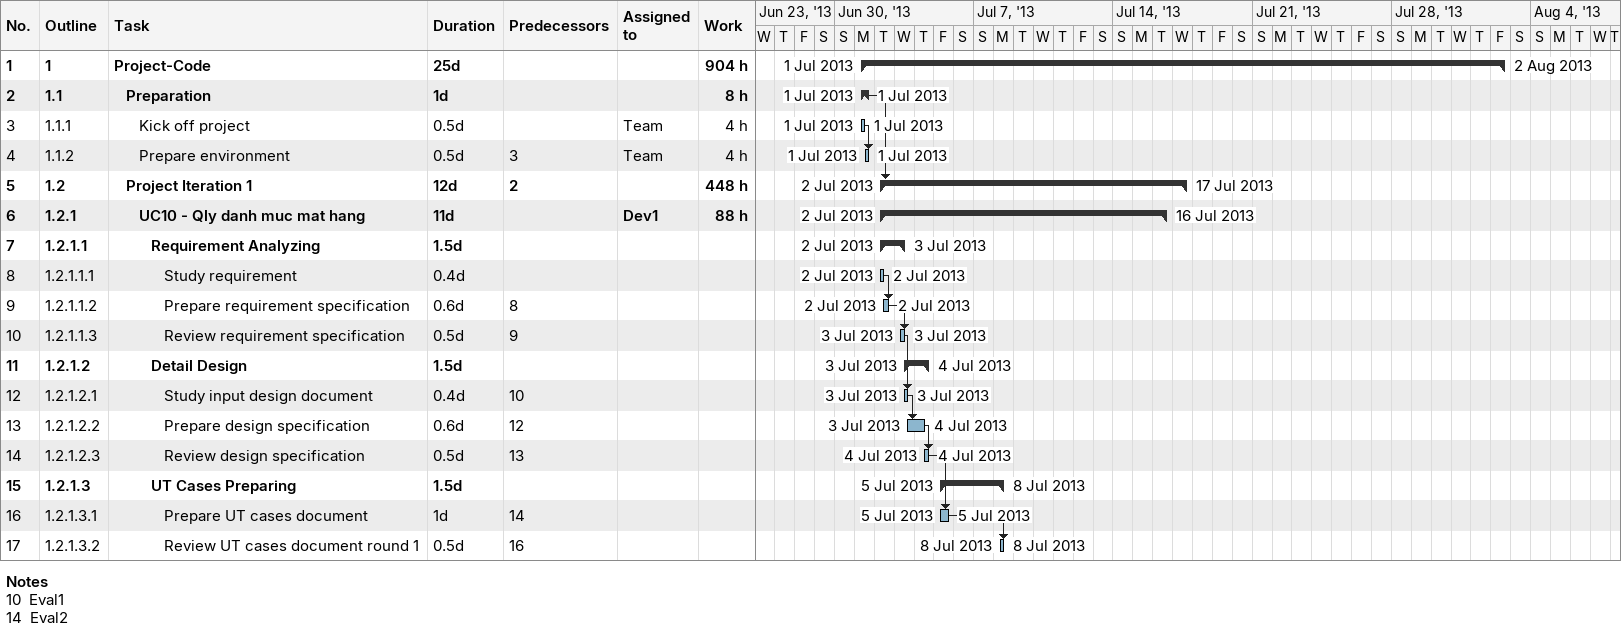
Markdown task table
| ID | WBS | Task | Duration | Start | Finish | Predecessors | Resources | Work (h) |
|---|---|---|---|---|---|---|---|---|
| 1 | 1 | **Project-Code** | 25d | 2013-07-01 | 2013-08-02 |  |  | 904 |
| 2 | 1.1 | **Preparation** | 1d | 2013-07-01 | 2013-07-01 |  |  | 8 |
| 3 | 1.1.1 | Kick off project | 0.5d | 2013-07-01 | 2013-07-01 |  | Team | 4 |
| 4 | 1.1.2 | Prepare environment | 0.5d | 2013-07-01 | 2013-07-01 | 3 | Team | 4 |
| 5 | 1.2 | **Project Iteration 1** | 12d | 2013-07-02 | 2013-07-17 | 2 |  | 448 |
| 6 | 1.2.1 | **UC10 - Qly danh muc mat hang** | 11d | 2013-07-02 | 2013-07-16 |  | Dev1 | 88 |
| 7 | 1.2.1.1 | **Requirement Analyzing** | 1.5d | 2013-07-02 | 2013-07-03 |  |  |  |
| 8 | 1.2.1.1.1 | Study requirement | 0.4d | 2013-07-02 | 2013-07-02 |  |  |  |
| 9 | 1.2.1.1.2 | Prepare requirement specification | 0.6d | 2013-07-02 | 2013-07-02 | 8 |  |  |
| 10 | 1.2.1.1.3 | Review requirement specification | 0.5d | 2013-07-03 | 2013-07-03 | 9 |  |  |
| 11 | 1.2.1.2 | **Detail Design** | 1.5d | 2013-07-03 | 2013-07-04 |  |  |  |
| 12 | 1.2.1.2.1 | Study input design document | 0.4d | 2013-07-03 | 2013-07-03 | 10 |  |  |
| 13 | 1.2.1.2.2 | Prepare design specification | 0.6d | 2013-07-03 | 2013-07-04 | 12 |  |  |
| 14 | 1.2.1.2.3 | Review design specification | 0.5d | 2013-07-04 | 2013-07-04 | 13 |  |  |
| 15 | 1.2.1.3 | **UT Cases Preparing** | 1.5d | 2013-07-05 | 2013-07-08 |  |  |  |
| 16 | 1.2.1.3.1 | Prepare UT cases document | 1d | 2013-07-05 | 2013-07-05 | 14 |  |  |
| 17 | 1.2.1.3.2 | Review UT cases document round 1 | 0.5d | 2013-07-08 | 2013-07-08 | 16 |  |  |

Notes
- 10: Eval1
- 14: Eval2
